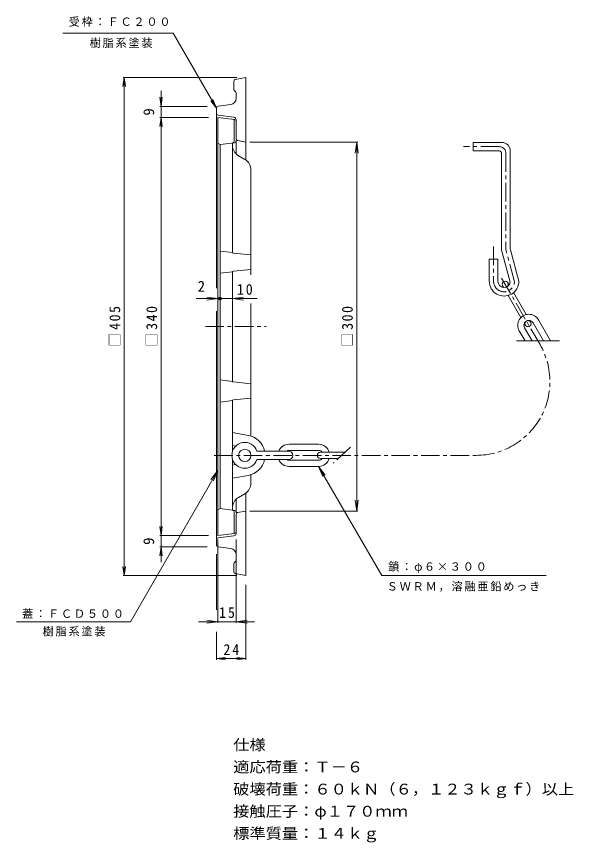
# Model space of a CAD drawing. Units: millimetres, scale not verified. Extents: x -475 to 527, y -404 to 346.
# Drawn here: x 74 to 527, y -326 to 346 of the extents above; entities that cross this region are included whole.
import ezdxf
from ezdxf.enums import TextEntityAlignment as Align

# ---------------------------------------------------------------- set-up
doc = ezdxf.new("R2010")
doc.units = ezdxf.units.MM
doc.header["$LTSCALE"] = 3
doc.header["$PDMODE"] = 32
doc.header["$PDSIZE"] = 2.4
doc.linetypes.add('CHAIN1', pattern=[8, 5, -1, 1, -1])
for name, color, linetype, lineweight in [('0-0_通り芯', 3, 'Continuous', 9), ('0-1_躯体', 2, 'Continuous', 9), ('0-2_仕上', 6, 'Continuous', 9), ('0-4_その他', 7, 'Continuous', 9), ('0-E', 7, 'Continuous', 9)]:
    doc.layers.add(name, color=color, linetype=linetype, lineweight=lineweight)
doc.styles.add('ＭＳ ゴシック', font='')
doc.styles.get('ＭＳ ゴシック').set_extended_font_data('MS Gothic')

msp = doc.modelspace()

# ---------------------------------------------------------------- linework, layer by layer
at = {"layer": '0-0_通り芯'}
for p, q in [((237.845, 263.747), (251.528, 262.067)), ((237.845, -76.253), (237.845, 263.747)), ((251.345, 262.09), (251.345, 244.536)), ((237.845, 242.797), (239.845, 241.797)), ((239.845, 241.797), (251.528, 243.232)), ((239.845, 241.797), (239.845, -54.303)), ((249.845, 243.025), (249.845, 153.869)), ((252.845, 245.247), (252.845, 234.111)), ((259.845, 229.706), (254.846, 232.592)), ((264.845, 221.045), (264.845, 135.9)), ((239.845, 155.097), (249.845, 153.869)), ((250.79, 153.403), (264.845, 151.997)), ((239.845, 137.097), (249.845, 138.325)), ((249.845, 138.325), (249.845, 49.169)), ((250.79, 138.792), (264.845, 140.197)), ((264.845, 112.556), (264.845, 4.771)), ((239.845, 50.397), (249.845, 49.169)), ((250.79, 48.703), (264.845, 47.297)), ((239.845, 32.397), (249.845, 33.625)), ((249.845, -7.752), (249.845, 33.625)), ((250.79, 34.092), (264.845, 35.497)), ((249.845, 7.547), (262.689, 5.3)), ((249.845, -2.953), (252.549, -3.402)), ((249.845, -55.531), (249.845, -14.154)), ((249.845, -18.953), (252.549, -18.504)), ((264.845, -26.677), (264.845, -33.551)), ((249.845, -29.453), (262.689, -27.206)), ((252.845, -57.753), (252.845, -46.617)), ((259.845, -42.211), (254.846, -45.098)), ((237.845, -55.303), (239.845, -54.303)), ((239.845, -54.303), (251.528, -55.737)), ((251.345, -74.595), (251.345, -57.042)), ((237.845, -76.253), (251.528, -74.573))]:
    msp.add_line(p, q, dxfattribs=at)
at = {"layer": '0-0_通り芯', "linetype": 'CHAIN1'}
msp.add_line((227.902, 93.747), (277.377, 93.747), dxfattribs=at)
at = {"layer": '0-0_通り芯'}
for centre, radius, start, end in [((251.345, 260.578), 1.5, 0, 82.99966), ((249.845, 244.536), 1.5, 277.00034, 0), ((251.345, 244.72), 1.5, 277.00034, 0), ((259.845, 241.253), 10, 180, 240.0007), ((254.845, 221.045), 10, 0, 59.9998), ((250.94, 154.895), 1.5, 223.15556, 264.28807), ((250.94, 137.299), 1.5, 95.71193, 136.84444), ((250.94, 50.195), 1.5, 223.15556, 264.28807), ((250.94, 32.599), 1.5, 95.71193, 136.84444), ((259.846, -10.953), 16.5, 12.24643, 80.07664), ((259.846, -10.953), 16.5, 279.92336, 347.75357), ((254.845, -33.551), 10, 300.0002, 360), ((259.845, -53.758), 10, 119.9993, 180), ((249.845, -57.042), 1.5, 0, 82.99966), ((251.345, -57.226), 1.5, 0, 82.99966), ((251.345, -73.084), 1.5, 277.00034, 0)]:
    msp.add_arc(centre, radius, start, end, dxfattribs=at)
at = {"layer": '0-1_躯体'}
for p, q in [((252.051, 294.488), (260.845, 296.247)), ((260.845, 296.247), (260.845, 229.045)), ((250.845, 286.868), (250.845, 293.017)), ((252.406, 284.686), (251.285, 285.808)), ((252.845, 279.161), (252.845, 283.626)), ((236.845, 124.967), (236.845, 271.423)), ((248.466, 274.2), (238.159, 272.911)), ((251.093, 263.966), (238.159, 265.583)), ((252.845, 261.982), (252.845, 246.492)), ((254.069, 245.018), (260.845, 243.747)), ((236.845, 106.359), (236.845, -83.929)), ((260.845, -108.753), (260.845, -41.551)), ((252.845, -74.487), (252.845, -58.998)), ((254.069, -57.523), (260.845, -56.253)), ((251.093, -76.472), (238.159, -78.089)), ((248.466, -86.705), (238.159, -85.417)), ((252.845, -91.667), (252.845, -96.132)), ((250.845, -99.374), (250.845, -105.523)), ((252.406, -97.192), (251.285, -98.314)), ((252.051, -106.994), (260.845, -108.753))]:
    msp.add_line(p, q, dxfattribs=at)
for centre, radius, start, end in [((252.345, 293.017), 1.5, 101.30968, 180), ((252.345, 286.868), 1.5, 180, 225.00023), ((251.345, 283.626), 1.5, 0, 45.00023), ((247.845, 279.161), 5, 277.12512, 0), ((238.345, 271.423), 1.5, 97.12497, 180), ((238.345, 267.071), 1.5, 180.00067, 262.87503), ((250.845, 261.982), 2, 0, 82.87468), ((254.345, 246.492), 1.5, 180, 259.38058), ((254.345, -58.998), 1.5, 100.61942, 180), ((238.345, -79.577), 1.5, 97.12497, 179.99933), ((250.845, -74.487), 2, 277.12532, 0), ((238.345, -83.929), 1.5, 180, 262.87503), ((247.845, -91.667), 5, 0, 82.87488), ((252.345, -99.374), 1.5, 134.99977, 180), ((251.345, -96.132), 1.5, 314.99977, 0), ((252.345, -105.523), 1.5, 180, 258.69032)]:
    msp.add_arc(centre, radius, start, end, dxfattribs=at)
at = {"layer": '0-2_仕上'}
for p, q in [((445.584, 243.528), (445.584, 236.528)), ((468.584, 243.528), (445.584, 243.528)), ((466.584, 236.528), (445.584, 236.528)), ((475.584, 236.528), (475.584, 157.311)), ((468.584, 234.528), (468.584, 156.389)), ((475.532, 129.804), (468.754, 155.095)), ((482.584, 130.528), (475.755, 156.017)), ((458.584, 148.528), (458.584, 130.528)), ((465.584, 148.528), (458.584, 148.528)), ((465.584, 148.528), (465.584, 130.528)), ((473.644, 129.359), (474.65, 127.618)), ((469.314, 126.859), (470.067, 125.555)), ((478.283, 121.324), (488.571, 103.505)), ((473.86, 118.984), (484.241, 101.005)), ((487.003, 96.221), (487.814, 94.816)), ((491.333, 98.721), (492.144, 97.316)), ((502.642, 82.134), (494.193, 96.767)), ((508.415, 82.134), (498.523, 99.267)), ((487.631, 82.134), (482.935, 90.267)), ((493.404, 82.134), (487.265, 92.767)), ((515.515, 82.134), (480.793, 82.134)), ((295.845, -1.953), (319.845, -1.953)), ((295.845, -6.953), (319.845, -6.953)), ((321.346, -8.453), (341.346, -8.453)), ((295.845, -14.953), (319.845, -14.953)), ((295.845, -19.953), (319.845, -19.953)), ((321.346, -13.453), (335.989, -13.453))]:
    msp.add_line(p, q, dxfattribs=at)
at = {"layer": '0-2_仕上', "linetype": 'CHAIN1'}
for p, q in [((466.584, 240.028), (437.612, 240.028)), ((472.084, 234.528), (472.084, 156.389)), ((462.084, 158.759), (462.084, 130.528)), ((479.074, 130.107), (472.135, 156.001)), ((499.805, 79.047), (468.597, 133.1)), ((345.651, -4.434), (331.928, -17.244)), ((235.097, -10.953), (447.843, -10.953))]:
    msp.add_line(p, q, dxfattribs=at)
at = {"layer": '0-2_仕上', "color": 4}
for p, q in [((269.745, -7.453), (295.346, -7.453)), ((269.745, -14.453), (295.346, -14.453))]:
    msp.add_line(p, q, dxfattribs=at)
at = {"layer": '0-2_仕上'}
for centre in [(471.479, 128.109), (489.979, 96.066)]:
    msp.add_circle(centre, 2.5, dxfattribs=at)
at = {"layer": '0-2_仕上', "color": 4}
msp.add_circle((259.846, -10.953), 5, dxfattribs=at)
at = {"layer": '0-2_仕上'}
for centre, radius, start, end in [((468.584, 236.528), 7, 0, 90), ((466.584, 234.528), 2, 0, 90), ((473.584, 156.389), 5, 180, 195), ((480.584, 157.311), 5, 180, 195), ((470.584, 130.528), 12, 180, 0.00002), ((470.584, 130.528), 5, 180, 351.66753), ((490.729, 94.767), 9, 30, 210), ((490.729, 94.767), 4, 30, 210), ((295.845, -10.953), 9, 90, 157.1138), ((319.845, -10.953), 9, 16.12759, 90), ((295.845, -10.953), 4, 89.99962, 118.95245), ((321.346, -10.953), 2.5, 90, 270), ((319.845, -10.953), 4, 38.68221, 90), ((295.845, -10.953), 9, 202.88445, 270), ((295.845, -10.953), 4, 241.04118, 270.00038), ((319.845, -10.953), 9, 269.99983, 343.87241), ((319.845, -10.953), 4, 270, 321.31779)]:
    msp.add_arc(centre, radius, start, end, dxfattribs=at)
at = {"layer": '0-2_仕上', "linetype": 'CHAIN1'}
for centre, radius, start, end in [((466.584, 234.528), 5.5, 0, 90), ((473.584, 156.389), 1.5, 180, 195), ((470.584, 130.528), 8.5, 180, 357.15617), ((447.843, 49.047), 60, 270, 30.00005)]:
    msp.add_arc(centre, radius, start, end, dxfattribs=at)
at = {"layer": '0-2_仕上', "color": 4}
for centre, radius, start, end in [((259.846, -10.953), 10.5, 19.47118, 340.52882), ((295.346, -10.953), 3.5, 270, 90)]:
    msp.add_arc(centre, radius, start, end, dxfattribs=at)
at = {"layer": '0-4_その他'}
for p, q in [((161.845, 296.247), (160.866, 288.811)), ((253.345, 296.247), (160.945, 296.247)), ((161.845, -108.753), (161.845, 296.247)), ((161.845, 296.247), (162.824, 288.811)), ((191.845, -97.705), (191.845, 285.444)), ((191.845, 272.747), (190.866, 280.183)), ((191.845, 272.747), (192.824, 280.183)), ((229.345, 272.747), (190.945, 272.747)), ((191.845, 263.747), (190.866, 256.311)), ((230.345, 263.747), (190.945, 263.747)), ((191.845, 263.747), (192.824, 256.311)), ((263.845, 243.747), (351.745, 243.747)), ((350.845, 243.747), (349.671, 234.824)), ((350.845, -56.253), (350.845, 243.747)), ((350.845, 243.747), (352.02, 234.824)), ((270, 116.473), (220.464, 116.473)), ((237.845, 116.473), (228.922, 117.647)), ((237.845, 116.473), (228.922, 115.298)), ((249.845, 116.473), (258.768, 117.647)), ((249.845, 116.473), (258.768, 115.298)), ((350.845, -56.253), (349.671, -47.33)), ((350.845, -56.253), (352.02, -47.33)), ((263.845, -56.253), (351.745, -56.253)), ((191.845, -76.253), (190.866, -68.817)), ((191.845, -76.253), (192.824, -68.817)), ((230.345, -76.253), (190.945, -76.253)), ((237.845, -79.253), (237.845, -147.153)), ((252.845, -79.253), (252.845, -147.153)), ((191.845, -85.253), (190.866, -92.689)), ((229.345, -85.253), (190.945, -85.253)), ((191.845, -85.253), (192.824, -92.689)), ((236.845, -91.429), (236.845, -136.58)), ((161.845, -108.753), (160.866, -101.317)), ((161.845, -108.753), (162.824, -101.317)), ((253.345, -108.753), (160.945, -108.753)), ((260.845, -116.253), (260.845, -177.153)), ((267.647, -146.253), (222.123, -146.253)), ((237.845, -146.253), (228.922, -145.078)), ((237.845, -146.253), (228.922, -147.428)), ((252.845, -146.253), (261.768, -145.078)), ((252.845, -146.253), (261.768, -147.428)), ((236.845, -154.385), (236.845, -177.153)), ((236.845, -176.253), (244.281, -175.274)), ((236.845, -176.253), (260.845, -176.253)), ((236.845, -176.253), (244.281, -177.232)), ((260.845, -176.253), (253.41, -175.274)), ((260.845, -176.253), (253.41, -177.232))]:
    msp.add_line(p, q, dxfattribs=at)
msp.add_point((239.845, 116.473), dxfattribs=at)
at = {"layer": '0-E'}
for p, q in [((236.845, 271.423), (232.28, 277.373)), ((236.845, 271.423), (233.975, 278.352)), ((319.845, -19.953), (325.324, -27.093)), ((319.845, -19.953), (323.29, -28.268)), ((319.845, -19.953), (371.114, -108.753)), ((237.845, -23.397), (166.914, -146.253)), ((237.845, -23.397), (232.367, -30.537)), ((237.845, -23.397), (234.401, -31.712)), ((371.114, -108.753), (504.924, -108.753)), ((166.914, -146.253), (74.372, -146.253))]:
    msp.add_line(p, q, dxfattribs=at)
msp.add_lwpolyline([(236.845, 271.423), (201.729, 332.247), (112.061, 332.247)], dxfattribs=at)

# ---------------------------------------------------------------- texts
at = {"layer": '0-4_その他', "color": 2, "style": 'ＭＳ ゴシック'}
for s, rotation, p in [('9', 90, (188.845, 265.247)), ('2', 0.001, (221.618, 119.472)), ('9', 90, (188.845, -83.753))]:
    msp.add_text(s, height=8.798, rotation=rotation, dxfattribs=at).set_placement(p, align=Align.BOTTOM_LEFT)
at = {"layer": '0-4_その他', "color": 2, "char_height": 8.798, "attachment_point": 7, "style": 'ＭＳ ゴシック'}
for s, insert in [('\\T1.27;\\W0.95;10', (253.431, 119.473)), ('\\T1.27;\\W0.95;15', (238.97, -143.253)), ('\\T1.27;\\W0.95;24', (242.47, -173.253))]:
    msp.add_mtext(s, dxfattribs=dict(at, insert=insert))
at = {"layer": '0-4_その他', "color": 2, "char_height": 8.798, "attachment_point": 7, "rotation": 90, "style": 'ＭＳ ゴシック'}
for s, insert in [('\\T1.21;\\W0.95;□405', (158.845, 77.247)), ('\\T1.21;\\W0.95;□340', (188.845, 77.247)), ('\\T1.21;\\W0.95;□300', (347.845, 77.247))]:
    msp.add_mtext(s, dxfattribs=dict(at, insert=insert))
at = {"layer": '0-E', "color": 2, "style": 'ＭＳ ゴシック', "width": 1.1}
for s, p in [('仕様', (250.435, -253.345)), ('適応荷重：Ｔ－６', (250.435, -271.345)), ('破壊荷重：６０ｋＮ（６，１２３ｋｇｆ）以上', (250.435, -289.345)), ('接触圧子：φ１７０ｍｍ', (250.435, -307.345)), ('標準質量：１４ｋｇ', (250.435, -325.345))]:
    msp.add_text(s, height=8.798, dxfattribs=at).set_placement(p, align=Align.BOTTOM_LEFT)
at = {"layer": '0-E', "char_height": 6.598, "attachment_point": 7, "style": 'ＭＳ ゴシック'}
for s, insert in [('\\T1.17;受枠：ＦＣ２００', (116.792, 337.507)), ('\\T1.17;樹脂系塗装', (133.82, 320.264)), ('\\T1.17;鎖：φ６×３００', (376.434, -106.541)), ('\\T1.17;ＳＷＲＭ，溶融亜鉛めっき', (375.233, -121.836)), ('\\T1.17;蓋：ＦＣＤ５００', (78.955, -143.435)), ('\\T1.17;樹脂系塗装', (95.569, -158.257))]:
    msp.add_mtext(s, dxfattribs=dict(at, insert=insert))

doc.saveas('drawing.dxf')
